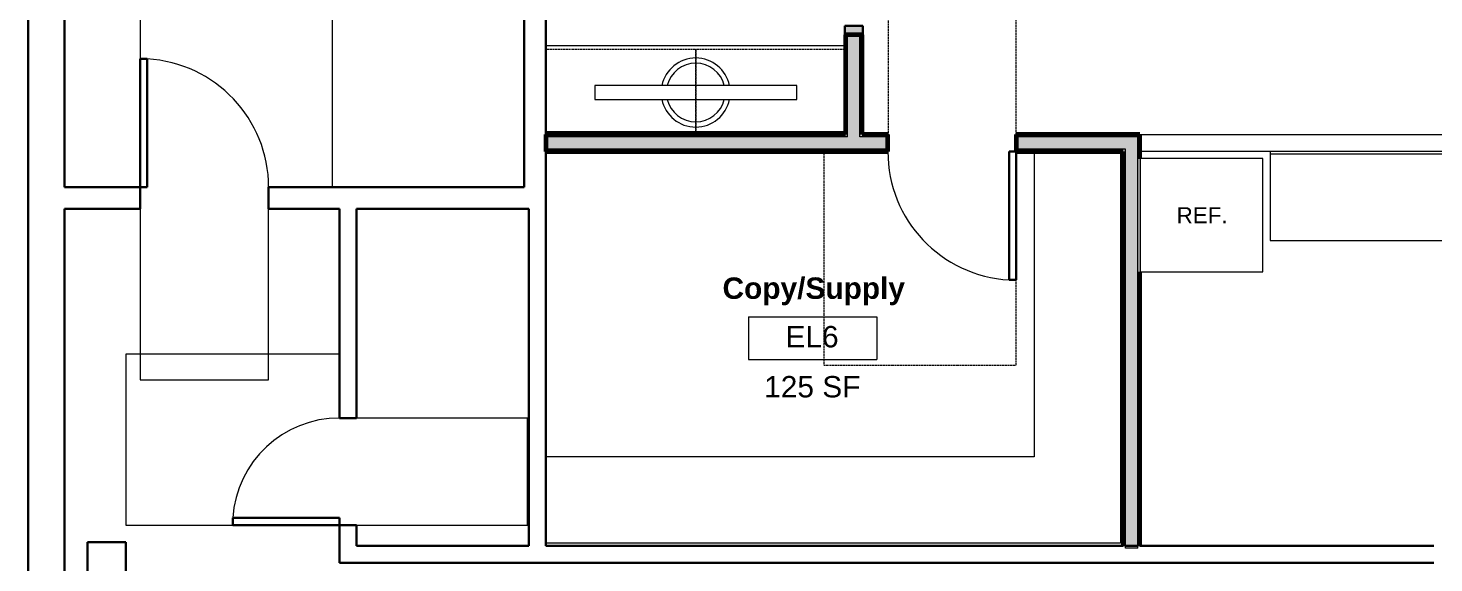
# Model space of a CAD drawing. Header units: millimetres. Extents: x 622 to 32901, y -1338 to 30648.
# Drawn here: x 622 to 10647, y 19251 to 23065 of the extents above; entities that cross this region are included whole.
import ezdxf

# ---------------------------------------------------------------- set-up
doc = ezdxf.new("R2010")
doc.units = ezdxf.units.MM
doc.header["$MEASUREMENT"] = 0
doc.linetypes.add('Dash', pattern=[0.25, 0.125, -0.125])
for name, color, linetype, lineweight in [('A-010-A_ROOM', 32, 'Continuous', 9), ('A-200-M_WALL', 113, 'Continuous', 30), ('A-200-M_WALL_EXT', 113, 'Continuous', 18), ('A-200-M_WALL_INT', 2, 'Continuous', 18), ('A-200-M_WALL_PAT', 111, 'Continuous', 60), ('A-214-M_CURT_WALL', 52, 'Continuous', 18), ('A-325-M_DOOR', 31, 'Continuous', 18), ('A-325-M_DOOR_PANEL', 31, 'Continuous', 18), ('A-760-M_FFE_STORAGE', 31, 'Continuous', 9), ('A-770-ME_FFE_SA', 91, 'Continuous', 18), ('E-640-M_COMM', 231, 'Continuous', 9), ('S-280-M_COLUMN', 52, 'Continuous', 18), ('Z-000-T_TEXT', 131, 'Continuous', 9)]:
    doc.layers.add(name, color=color, linetype=linetype, lineweight=lineweight)
doc.styles.add('Arial', font='arial.ttf', dxfattribs={"height": 4.5})
doc.styles.add('Arial_2', font='arial.ttf', dxfattribs={"height": 6})
doc.styles.add('Arial_B', font='arialbd.ttf', dxfattribs={"height": 6})

# ---------------------------------------------------------------- blocks, each defined once
blk = doc.blocks.new('Single-Flush_BVL - 36_ x 84_-570528-Level 1')
at = {"layer": 'A-325-M_DOOR', "color": 8}
for p, q in [((-18, 51.06), (-18, 3.06)), ((18, 51.06), (-18, 51.06)), ((18, 3.06), (18, 51.06)), ((-36, -3.06), (-36, -63.06)), ((18, -63.06), (18, -3.06)), ((-36, -63.06), (18, -63.06))]:
    blk.add_line(p, q, dxfattribs=at)
blk.add_arc((18, -3.06), 36.07, 180, 266.8211, dxfattribs=at)
at = {"layer": 'A-325-M_DOOR_PANEL', "color": 55, "lineweight": 30}
for p, q in [((16, -3.06), (16, -39.07)), ((18, -3.06), (16, -3.06)), ((18, -3.06), (18, -39.07)), ((18, -39.07), (16, -39.07))]:
    blk.add_line(p, q, dxfattribs=at)
blk = doc.blocks.new('Glulam-Western Species-Column - 10_75x10_5-390985-Level 1')
at = {"layer": 'S-280-M_COLUMN', "color": 55, "lineweight": 30}
for p, q in [((5.375, 5.25), (-5.375, 5.25)), ((-5.375, 5.25), (-5.375, -5.25)), ((5.375, -5.25), (5.375, 5.25)), ((-5.375, -5.25), (5.375, -5.25))]:
    blk.add_line(p, q, dxfattribs=at)
blk = doc.blocks.new('Single-Flush_BVL - 30_ x 84_-458769-Level 1')
at = {"layer": 'A-325-M_DOOR', "color": 8}
for p, q in [((-15, 50.375), (-15, 2.375)), ((15, 50.375), (-15, 50.375)), ((15, 2.375), (15, 50.375)), ((-33, -2.375), (-33, -62.375)), ((15, -62.375), (15, -2.375)), ((-33, -62.375), (15, -62.375))]:
    blk.add_line(p, q, dxfattribs=at)
blk.add_arc((15, -2.375), 30.067, 180, 266.18593, dxfattribs=at)
at = {"layer": 'A-325-M_DOOR_PANEL', "color": 55, "lineweight": 30}
for p, q in [((13, -2.375), (13, -32.375)), ((15, -2.375), (13, -2.375)), ((15, -2.375), (15, -32.375)), ((15, -32.375), (13, -32.375))]:
    blk.add_line(p, q, dxfattribs=at)
blk = doc.blocks.new('Single-Flush_BVL - 36_ x 84_-585701-Level 1')
at = {"layer": 'A-325-M_DOOR', "linetype": 'Dash'}
for p, q in [((-18, 50.38), (-18, 2.38)), ((18, 50.38), (-18, 50.38)), ((18, 2.38), (18, 50.38)), ((-36, -2.38), (-36, -62.37)), ((18, -62.37), (18, -2.38)), ((-36, -62.37), (18, -62.37))]:
    blk.add_line(p, q, dxfattribs=at)
at = {"layer": 'A-325-M_DOOR', "lineweight": 9}
blk.add_arc((18, -2.38), 36.07, 180, 266.8211, dxfattribs=at)
at = {"layer": 'A-325-M_DOOR_PANEL', "lineweight": 30}
for p, q in [((16, -2.38), (16, -38.39)), ((18, -2.38), (16, -2.38)), ((18, -2.38), (18, -38.39)), ((18, -38.39), (16, -38.39))]:
    blk.add_line(p, q, dxfattribs=at)
blk = doc.blocks.new('Counter Top_BVL - 24_ Depth-588557-Level 1')
at = {"layer": 'A-760-M_FFE_STORAGE'}
for p, q in [((-47.26, 0), (-47.26, -25)), ((75.52, -25), (75.52, 0)), ((75.52, -0.75), (-47.26, -0.75)), ((-47.26, -25), (75.52, -25))]:
    blk.add_line(p, q, dxfattribs=at)
blk = doc.blocks.new('Refrigerator - 35_ x 32_ RH-588373-Level 1')
at = {"layer": 'A-770-ME_FFE_SA', "lineweight": 9}
for p, q in [((17.25, 15.3), (-17.25, 15.3)), ((-17.25, 15.3), (-17.25, -16.45)), ((17.25, -16.45), (17.25, 15.3)), ((-17.25, -16.45), (17.25, -16.45))]:
    blk.add_line(p, q, dxfattribs=at)
blk = doc.blocks.new('Rectangular Mullion - 2_5_ x 5_ rectangular-585547-Level 1')
at = {"layer": 'A-214-M_CURT_WALL', "lineweight": 9}
blk.add_hatch(color=254, dxfattribs=at).paths.add_polyline_path([(0, -2.375), (0, 2.5), (-2.5, 2.5), (-2.5, -2.5), (0, -2.5)], flags=0)
at = {"layer": 'A-214-M_CURT_WALL', "lineweight": 30}
for p, q in [((0, 2.5), (-2.5, 2.5)), ((-2.5, 2.5), (-2.5, -2.5)), ((0, -2.5), (0, 2.5)), ((-2.5, -2.5), (0, -2.5))]:
    blk.add_line(p, q, dxfattribs=at)
blk = doc.blocks.new('TV_BVL - Conference Room TV - 65_-V25-Level 1')
at = {"layer": 'E-640-M_COMM'}
for p, q in [((-28.35, 1.94), (-28.35, -1.94)), ((28.35, 1.94), (-28.35, 1.94)), ((28.35, -1.94), (28.35, 1.94)), ((-28.35, -1.94), (28.35, -1.94))]:
    blk.add_line(p, q, dxfattribs=at)
for radius, start, end in [(9.7, 11.537, 168.463), (8.24, 13.609, 166.391), (9.7, 191.537, 348.463), (8.24, 193.609, 346.391)]:
    blk.add_arc((0, 0), radius, start, end, dxfattribs=at)
blk = doc.blocks.new('Counter Top_BVL - 24_ Depth-584713-Level 1')
at = {"layer": 'A-760-M_FFE_STORAGE'}
for p, q in [((-47.26, 25), (36.74, 25)), ((-47.26, 0), (-47.26, 25)), ((36.74, 0.75), (-47.26, 0.75))]:
    blk.add_line(p, q, dxfattribs=at)
blk = doc.blocks.new('Base Cabinet-Double Door _ 2 Drawer - 42_-585149-Level 1')
at = {"layer": 'A-760-M_FFE_STORAGE', "linetype": 'Dash'}
for p, q in [((-20.26, 24), (21.74, 24)), ((-20.26, 0), (-20.26, 24)), ((21.74, 24), (21.74, 0))]:
    blk.add_line(p, q, dxfattribs=at)
blk = doc.blocks.new('Base Cabinet-Double Door _ 2 Drawer - 42_-V29-Level 1')
at = {"layer": 'A-760-M_FFE_STORAGE', "linetype": 'Dash'}
for p, q in [((-20.26, 24), (21.74, 24)), ((-20.26, 0), (-20.26, 24))]:
    blk.add_line(p, q, dxfattribs=at)
blk = doc.blocks.new('Counter Top-L Shaped - 24_ Depth-586101-Level 1')
at = {"layer": 'A-760-M_FFE_STORAGE'}
for p, q in [((114.74, -25), (114.74, 0)), ((-46.51, -110.75), (-46.51, -0.75)), ((-46.51, -0.75), (114.74, -0.75)), ((-22.26, -110.75), (-22.26, -25)), ((-22.26, -25), (114.74, -25))]:
    blk.add_line(p, q, dxfattribs=at)
blk = doc.blocks.new('Room Tag - Room Tag With Area-84097-Level 1')
at = {"layer": 'A-010-A_ROOM'}
for p, q in [((-0.375, -0.0625), (-0.375, -0.3125)), ((-0.375, -0.0625), (0.375, -0.0625)), ((0.375, -0.0625), (0.375, -0.3125)), ((-0.375, -0.3125), (0.375, -0.3125))]:
    blk.add_line(p, q, dxfattribs=at)

msp = doc.modelspace()

# ---------------------------------------------------------------- hatches: boundary and pattern name
at = {"layer": 'A-200-M_WALL_INT'}
h = msp.add_hatch(color=254, dxfattribs=at)
h.paths.add_polyline_path([(6554, 22290), (6554, 23017), (6466, 23017), (6466, 22290)], flags=0)
h.paths.add_polyline_path([(6466, 25525), (6554, 25525), (6554, 25541), (6466, 25541)], flags=0)
h = msp.add_hatch(color=254, dxfattribs=at)
h.paths.add_polyline_path([(6754, 22201), (6754, 22290), (4313, 22290), (4313, 22201), (6450, 22201)], flags=0)
h.paths.add_polyline_path([(8431, 22201), (8536, 22201), (8536, 22290), (7669, 22290), (7669, 22201), (7796, 22201)], flags=0)
msp.add_hatch(color=254, dxfattribs=at).paths.add_polyline_path([(8536, 19372), (8536, 22201), (8447, 22201), (8447, 19372)], flags=0)
at = {"layer": 'A-200-M_WALL_PAT', "lineweight": 18}
for points in [[(6450, 22306), (6466, 22306), (6466, 23017), (6450, 23017), (6450, 22915)], [(8447, 19372), (8447, 22185), (8431, 22185), (8431, 19372)]]:
    msp.add_hatch(color=9, dxfattribs=at).paths.add_polyline_path(points, flags=0)
at = {"layer": 'A-200-M_WALL_PAT'}
for points in [[(6554, 22306), (6570, 22306), (6570, 23017), (6554, 23017), (6554, 22915)], [(8551, 19372), (8551, 22290), (8536, 22290), (8536, 19372)]]:
    msp.add_hatch(color=254, dxfattribs=at).paths.add_polyline_path(points, flags=0)
h = msp.add_hatch(color=254, dxfattribs=at)
h.paths.add_polyline_path([(7669, 22290), (8551, 22290), (8551, 22306), (7669, 22306)], flags=0)
h.paths.add_polyline_path([(6570, 22290), (6754, 22290), (6754, 22306), (6554, 22306), (6554, 22290)], flags=0)
h.paths.add_polyline_path([(4484, 22290), (6466, 22290), (6466, 22306), (4313, 22306), (4313, 22290), (4361, 22290)], flags=0)
at = {"layer": 'A-200-M_WALL_PAT', "lineweight": 18}
h = msp.add_hatch(color=9, dxfattribs=at)
h.paths.add_polyline_path([(8431, 22185), (8447, 22185), (8447, 22201), (7669, 22201), (7669, 22185), (7796, 22185)], flags=0)
h.paths.add_polyline_path([(4418, 22185), (6754, 22185), (6754, 22201), (4313, 22201), (4313, 22185), (4316, 22185)], flags=0)

# ---------------------------------------------------------------- linework, layer by layer
at = {"layer": 'A-200-M_WALL', "lineweight": 18}
for p, q in [((6466, 22290), (6466, 23017)), ((6554, 22290), (6554, 23017)), ((6466, 22290), (4313, 22290)), ((6754, 22290), (6554, 22290)), ((8536, 22290), (7669, 22290)), ((8536, 19356), (8536, 22290)), ((6754, 22201), (4313, 22201)), ((8447, 22201), (7669, 22201)), ((8447, 19356), (8447, 22201))]:
    msp.add_line(p, q, dxfattribs=at)
at = {"layer": 'A-200-M_WALL', "color": 8, "lineweight": 18}
for p, q in [((8447, 19372), (8431, 19372)), ((8551, 19372), (8536, 19372))]:
    msp.add_line(p, q, dxfattribs=at)
at = {"layer": 'A-200-M_WALL_EXT', "color": 55, "lineweight": 30}
for p, q in [((622, 29124), (622, -343)), ((881, 21931), (881, 28865)), ((881, 17632), (881, 21776))]:
    msp.add_line(p, q, dxfattribs=at)
at = {"layer": 'A-200-M_WALL_INT', "color": 55, "lineweight": 30}
for p, q in [((4160, 28865), (4160, 21931)), ((4313, 22306), (4313, 25525)), ((4313, 19372), (4313, 22185)), ((1420, 21931), (881, 21931)), ((1420, 21776), (1420, 21931)), ((4160, 21931), (2335, 21931)), ((2335, 21931), (2335, 21776)), ((881, 21776), (1420, 21776)), ((2335, 21776), (2843, 21776)), ((2843, 21776), (2843, 20283)), ((2963, 21776), (4192, 21776)), ((2963, 20283), (2963, 21776)), ((4192, 21776), (4192, 19372)), ((2843, 20283), (2963, 20283)), ((2963, 19521), (2843, 19521)), ((2843, 19521), (2843, 19251)), ((2963, 19372), (2963, 19521)), ((4192, 19372), (2963, 19372)), ((8431, 19372), (4313, 19372)), ((8536, 19372), (8447, 19372)), ((10647, 19372), (8551, 19372)), ((2843, 19251), (10647, 19251))]:
    msp.add_line(p, q, dxfattribs=at)
at = {"layer": 'A-200-M_WALL_INT', "lineweight": 60}
for p, q in [((6450, 23017), (6450, 22306)), ((6570, 23017), (6450, 23017)), ((6570, 22306), (6570, 23017)), ((6450, 22306), (4313, 22306)), ((4313, 22306), (4313, 22185)), ((6754, 22306), (6570, 22306)), ((6754, 22185), (6754, 22306)), ((8551, 22306), (7669, 22306)), ((7669, 22306), (7669, 22185)), ((8551, 22134), (8551, 22306)), ((4313, 22185), (6754, 22185)), ((7669, 22185), (8431, 22185)), ((8431, 22185), (8431, 19372)), ((8551, 19372), (8551, 21328))]:
    msp.add_line(p, q, dxfattribs=at)
at = {"layer": 'A-200-M_WALL_INT'}
for p, q in [((8551, 22306), (12657, 22306)), ((12657, 22185), (8551, 22185)), ((8536, 19356), (8447, 19356))]:
    msp.add_line(p, q, dxfattribs=at)

# ---------------------------------------------------------------- block references
at = {"layer": 'A-010-A_ROOM', "xscale": 1219.199999999999, "yscale": 1219.199999999999, "zscale": 1219.199999999999}
msp.add_blockref('Room Tag - Room Tag With Area-84097-Level 1', (6217, 21083), dxfattribs=at)
at = {"layer": 'A-214-M_CURT_WALL', "lineweight": 9, "xscale": 25.4, "yscale": 25.4, "zscale": 25.4, "rotation": 269.9999999999998}
msp.add_blockref('Rectangular Mullion - 2_5_ x 5_ rectangular-585547-Level 1', (6510, 23017), dxfattribs=at)
at = {"layer": 'A-325-M_DOOR', "xscale": 25.4, "yscale": 25.4, "zscale": 25.4}
msp.add_blockref('Single-Flush_BVL - 36_ x 84_-585701-Level 1', (7212, 22245), dxfattribs=at)
at = {"layer": 'A-325-M_DOOR', "color": 8, "xscale": 25.4, "yscale": 25.4, "zscale": 25.4}
for name, p, rotation in [('Single-Flush_BVL - 36_ x 84_-570528-Level 1', (1878, 21853), 180), ('Single-Flush_BVL - 30_ x 84_-458769-Level 1', (2903, 19902), 269.9999999999999)]:
    msp.add_blockref(name, p, dxfattribs=dict(at, rotation=rotation))
at = {"layer": 'A-760-M_FFE_STORAGE', "xscale": 25.4, "yscale": 25.4, "zscale": 25.4}
for name, p in [('Counter Top_BVL - 24_ Depth-584713-Level 1', (5517, 22306)), ('Base Cabinet-Double Door _ 2 Drawer - 42_-585149-Level 1', (4831, 22306)), ('Base Cabinet-Double Door _ 2 Drawer - 42_-V29-Level 1', (5898, 22306)), ('Counter Top_BVL - 24_ Depth-588557-Level 1', (10679, 22185))]:
    msp.add_blockref(name, p, dxfattribs=at)
at = {"layer": 'A-760-M_FFE_STORAGE', "xscale": 25.40000000000001, "yscale": 25.40000000000001, "zscale": 25.40000000000001, "rotation": 180}
msp.add_blockref('Counter Top-L Shaped - 24_ Depth-586101-Level 1', (7230, 19372), dxfattribs=at)
at = {"layer": 'A-770-ME_FFE_SA', "lineweight": 9, "xscale": 25.4, "yscale": 25.4, "zscale": 25.4}
msp.add_blockref('Refrigerator - 35_ x 32_ RH-588373-Level 1', (8990, 21746), dxfattribs=at)
at = {"layer": 'E-640-M_COMM', "xscale": 25.4, "yscale": 25.4, "zscale": 25.4, "rotation": 180}
msp.add_blockref('TV_BVL - Conference Room TV - 65_-V25-Level 1', (5383, 22606), dxfattribs=at)
at = {"layer": 'S-280-M_COLUMN', "color": 8, "xscale": 25.4, "yscale": 25.4, "zscale": 25.4}
msp.add_blockref('Glulam-Western Species-Column - 10_75x10_5-390985-Level 1', (1182, 19267), dxfattribs=at)

# ---------------------------------------------------------------- texts
at = {"layer": 'A-010-A_ROOM', "char_height": 152.4, "attachment_point": 1}
for s, insert, width, style in [('Copy/Supply', (5574, 21287), 1554.63, 'Arial_B'), ('EL6', (6023, 20941), 457.92, 'Arial_2'), ('125 SF', (5871, 20584), 831.19, 'Arial_2')]:
    msp.add_mtext(s, dxfattribs=dict(at, insert=insert, width=width, style=style))
at = {"layer": 'Z-000-T_TEXT', "insert": (8994, 21788), "char_height": 114.3, "width": 433.8, "attachment_point": 2, "line_spacing_factor": 0.941778, "style": 'Arial'}
msp.add_mtext('REF.', dxfattribs=at)

doc.saveas('drawing.dxf')
